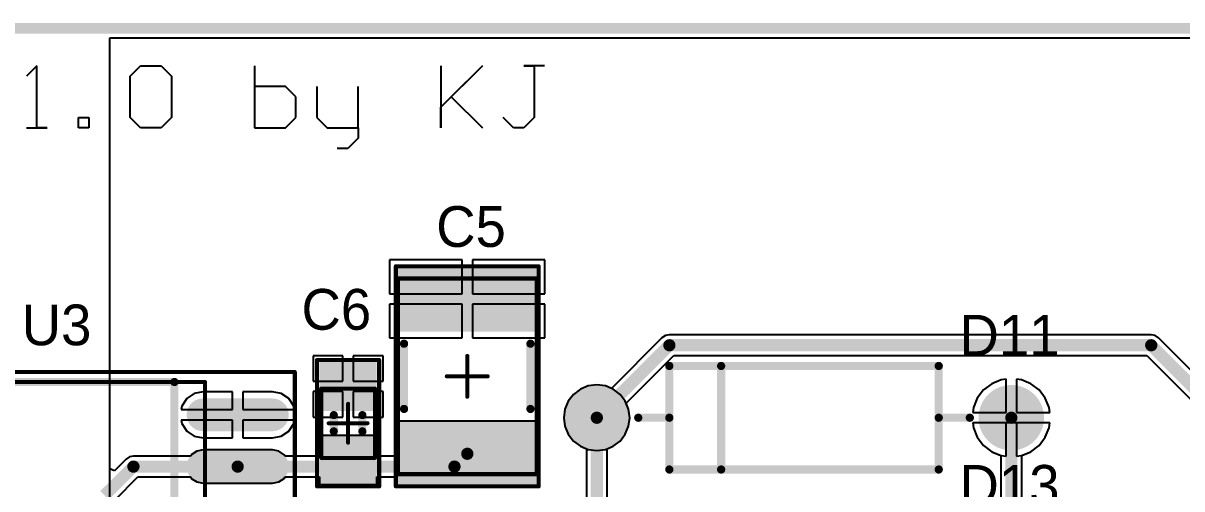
# Model space of a CAD drawing. Header units: millimetres. Extents: x 2.41 to 5.26, y 1.71 to 2.9.
# Drawn here: x 3.581 to 4.699, y 2.449 to 2.898 of the extents above; entities that cross this region are included whole.
import ezdxf

# ---------------------------------------------------------------- set-up
doc = ezdxf.new("R2010")
doc.units = ezdxf.units.MM
doc.header["$MEASUREMENT"] = 0
for name, color, linetype in [('BottomLayer', 5, 'Continuous'), ('BottomSolder', 6, 'Continuous'), ('KeepOutLayer', 6, 'Continuous'), ('Mechanical13', 56, 'Continuous'), ('Mechanical15', 56, 'Continuous'), ('MultiLayer', 9, 'Continuous'), ('PadHoleLayer', 156, 'Continuous'), ('TopLayer', 1, 'Continuous'), ('TopOverlay', 2, 'Continuous'), ('TopPaste', 8, 'Continuous'), ('TopSolder', 216, 'Continuous')]:
    doc.layers.add(name, color=color, linetype=linetype)

# ---------------------------------------------------------------- blocks, each defined once
blk = doc.blocks.new('SOIC127P1030_16N_8')
at = {"layer": 'Mechanical13', "const_width": 0.00394}
for points in [[(-0.1476, -0.2067), (-0.1476, 0.2067)], [(-0.1476, 0.2067), (0.1476, 0.2067)], [(0.1476, -0.2067), (0.1476, 0.2067)], [(-0.1476, -0.2067), (0.1476, -0.2067)]]:
    blk.add_lwpolyline(points, dxfattribs=at)
at = {"layer": 'Mechanical13'}
for points, const_width in [([(-0.1486, 0.2067, 1), (-0.1467, 0.2067, 1)], 0.00197), ([(-0.1486, 0.2067, 1), (-0.1467, 0.2067, 1)], 0.00197), ([(0.1467, 0.2067, 1), (0.1486, 0.2067, 1)], 0.00197), ([(0.1467, 0.2067, 1), (0.1486, 0.2067, 1)], 0.00197), ([(-0.0925, 0.1713, 1), (-0.1319, 0.1713, 1)], 0.00394), ([(-0.1329, 0.1713, 1), (-0.1309, 0.1713, 1)], 0.00197), ([(-0.0935, 0.1713, 1), (-0.0915, 0.1713, 1)], 0.00197), ([(-0.1486, -0.2067, 1), (-0.1467, -0.2067, 1)], 0.00197), ([(-0.1486, -0.2067, 1), (-0.1467, -0.2067, 1)], 0.00197), ([(0.1467, -0.2067, 1), (0.1486, -0.2067, 1)], 0.00197), ([(0.1467, -0.2067, 1), (0.1486, -0.2067, 1)], 0.00197)]:
    blk.add_lwpolyline(points, format="xyb", close=True, dxfattribs=dict(at, const_width=const_width))
at = {"layer": 'Mechanical15', "const_width": 0.00394}
for points in [[(-0.2343, -0.2165), (-0.2343, 0.2165)], [(-0.2343, 0.2165), (0.2343, 0.2165)], [(0.2343, -0.2165), (0.2343, 0.2165)], [(0, -0.0197), (0, 0.0197)], [(-0.0197, 0), (0.0197, 0)], [(-0.2343, -0.2165), (0.2343, -0.2165)]]:
    blk.add_lwpolyline(points, dxfattribs=at)
at = {"layer": 'Mechanical15', "const_width": 0.00197}
for points in [[(-0.2352, 0.2165, 1), (-0.2333, 0.2165, 1)], [(-0.2352, 0.2165, 1), (-0.2333, 0.2165, 1)], [(0.2333, 0.2165, 1), (0.2352, 0.2165, 1)], [(0.2333, 0.2165, 1), (0.2352, 0.2165, 1)], [(-0.001, 0.0197, 1), (0.001, 0.0197, 1)], [(-0.0207, 0, 1), (-0.0187, 0, 1)], [(0.0187, 0, 1), (0.0207, 0, 1)], [(-0.001, -0.0197, 1), (0.001, -0.0197, 1)], [(-0.2352, -0.2165, 1), (-0.2333, -0.2165, 1)], [(-0.2352, -0.2165, 1), (-0.2333, -0.2165, 1)], [(0.2333, -0.2165, 1), (0.2352, -0.2165, 1)], [(0.2333, -0.2165, 1), (0.2352, -0.2165, 1)]]:
    blk.add_lwpolyline(points, format="xyb", close=True, dxfattribs=at)
at = {"layer": 'TopLayer', "const_width": 0.0236}
for points in [[(-0.2126, 0.175), (-0.1457, 0.175)], [(0.1457, 0.175), (0.2126, 0.175)], [(-0.2126, 0.125), (-0.1457, 0.125)], [(0.1457, 0.125), (0.2126, 0.125)], [(-0.2126, 0.075), (-0.1457, 0.075)], [(0.1457, 0.075), (0.2126, 0.075)], [(-0.2126, 0.025), (-0.1457, 0.025)], [(0.1457, 0.025), (0.2126, 0.025)], [(-0.2126, -0.025), (-0.1457, -0.025)], [(0.1457, -0.025), (0.2126, -0.025)], [(-0.2126, -0.075), (-0.1457, -0.075)], [(0.1457, -0.075), (0.2126, -0.075)], [(-0.2126, -0.125), (-0.1457, -0.125)], [(0.1457, -0.125), (0.2126, -0.125)], [(-0.2126, -0.175), (-0.1457, -0.175)], [(0.1457, -0.175), (0.2126, -0.175)]]:
    blk.add_lwpolyline(points, dxfattribs=at)
at = {"layer": 'TopLayer', "const_width": 0.0118}
for points in [[(-0.2185, 0.175, 1), (-0.2067, 0.175, 1)], [(-0.1516, 0.175, 1), (-0.1398, 0.175, 1)], [(0.1398, 0.175, 1), (0.1516, 0.175, 1)], [(0.2067, 0.175, 1), (0.2185, 0.175, 1)], [(-0.2185, 0.125, 1), (-0.2067, 0.125, 1)], [(-0.1516, 0.125, 1), (-0.1398, 0.125, 1)], [(0.1398, 0.125, 1), (0.1516, 0.125, 1)], [(0.2067, 0.125, 1), (0.2185, 0.125, 1)], [(-0.2185, 0.075, 1), (-0.2067, 0.075, 1)], [(-0.1516, 0.075, 1), (-0.1398, 0.075, 1)], [(0.1398, 0.075, 1), (0.1516, 0.075, 1)], [(0.2067, 0.075, 1), (0.2185, 0.075, 1)], [(-0.2185, 0.025, 1), (-0.2067, 0.025, 1)], [(-0.1516, 0.025, 1), (-0.1398, 0.025, 1)], [(0.1398, 0.025, 1), (0.1516, 0.025, 1)], [(0.2067, 0.025, 1), (0.2185, 0.025, 1)], [(-0.2185, -0.025, 1), (-0.2067, -0.025, 1)], [(-0.1516, -0.025, 1), (-0.1398, -0.025, 1)], [(0.1398, -0.025, 1), (0.1516, -0.025, 1)], [(0.2067, -0.025, 1), (0.2185, -0.025, 1)], [(-0.2185, -0.075, 1), (-0.2067, -0.075, 1)], [(-0.1516, -0.075, 1), (-0.1398, -0.075, 1)], [(0.1398, -0.075, 1), (0.1516, -0.075, 1)], [(0.2067, -0.075, 1), (0.2185, -0.075, 1)], [(-0.2185, -0.125, 1), (-0.2067, -0.125, 1)], [(-0.1516, -0.125, 1), (-0.1398, -0.125, 1)], [(0.1398, -0.125, 1), (0.1516, -0.125, 1)], [(0.2067, -0.125, 1), (0.2185, -0.125, 1)], [(-0.2185, -0.175, 1), (-0.2067, -0.175, 1)], [(-0.1516, -0.175, 1), (-0.1398, -0.175, 1)], [(0.1398, -0.175, 1), (0.1516, -0.175, 1)], [(0.2067, -0.175, 1), (0.2185, -0.175, 1)]]:
    blk.add_lwpolyline(points, format="xyb", close=True, dxfattribs=at)
at = {"layer": 'TopOverlay'}
for points, const_width in [([(-0.1742, 0.2085, 1), (-0.1841, 0.2085, 1)], 0.00984), ([(-0.1865, 0.2085, 1), (-0.1816, 0.2085, 1)], 0.00492), ([(-0.1767, 0.2085, 1), (-0.1718, 0.2085, 1)], 0.00492), ([(-0.1201, 0.2067, 1), (-0.1161, 0.2067, 1)], 0.00394), ([(-0.1201, 0.2067, 1), (-0.1161, 0.2067, 1)], 0.00394), ([(0.1161, 0.2067, 1), (0.1201, 0.2067, 1)], 0.00394), ([(0.1161, 0.2067, 1), (0.1201, 0.2067, 1)], 0.00394), ([(-0.0669, 0.1673, 1), (-0.0906, 0.1673, 1)], 0.0236), ([(-0.0965, 0.1673, 1), (-0.0846, 0.1673, 1)], 0.0118), ([(-0.0728, 0.1673, 1), (-0.061, 0.1673, 1)], 0.0118), ([(-0.1201, -0.2067, 1), (-0.1161, -0.2067, 1)], 0.00394), ([(-0.1201, -0.2067, 1), (-0.1161, -0.2067, 1)], 0.00394), ([(0.1161, -0.2067, 1), (0.1201, -0.2067, 1)], 0.00394), ([(0.1161, -0.2067, 1), (0.1201, -0.2067, 1)], 0.00394)]:
    blk.add_lwpolyline(points, format="xyb", close=True, dxfattribs=dict(at, const_width=const_width))
at = {"layer": 'TopOverlay', "const_width": 0.00787}
for points in [[(-0.1181, -0.2067), (-0.1181, 0.2067)], [(-0.1181, 0.2067), (0.1181, 0.2067)], [(0.1181, -0.2067), (0.1181, 0.2067)], [(-0.1181, -0.2067), (0.1181, -0.2067)]]:
    blk.add_lwpolyline(points, dxfattribs=at)
at = {"layer": 'TopPaste', "const_width": 0.0236}
for points in [[(-0.2126, 0.175), (-0.1457, 0.175)], [(0.1457, 0.175), (0.2126, 0.175)], [(-0.2126, 0.125), (-0.1457, 0.125)], [(0.1457, 0.125), (0.2126, 0.125)], [(-0.2126, 0.075), (-0.1457, 0.075)], [(0.1457, 0.075), (0.2126, 0.075)], [(-0.2126, 0.025), (-0.1457, 0.025)], [(0.1457, 0.025), (0.2126, 0.025)], [(-0.2126, -0.025), (-0.1457, -0.025)], [(0.1457, -0.025), (0.2126, -0.025)], [(-0.2126, -0.075), (-0.1457, -0.075)], [(0.1457, -0.075), (0.2126, -0.075)], [(-0.2126, -0.125), (-0.1457, -0.125)], [(0.1457, -0.125), (0.2126, -0.125)], [(-0.2126, -0.175), (-0.1457, -0.175)], [(0.1457, -0.175), (0.2126, -0.175)]]:
    blk.add_lwpolyline(points, dxfattribs=at)
at = {"layer": 'TopPaste', "const_width": 0.0118}
for points in [[(-0.2185, 0.175, 1), (-0.2067, 0.175, 1)], [(-0.1516, 0.175, 1), (-0.1398, 0.175, 1)], [(0.1398, 0.175, 1), (0.1516, 0.175, 1)], [(0.2067, 0.175, 1), (0.2185, 0.175, 1)], [(-0.2185, 0.125, 1), (-0.2067, 0.125, 1)], [(-0.1516, 0.125, 1), (-0.1398, 0.125, 1)], [(0.1398, 0.125, 1), (0.1516, 0.125, 1)], [(0.2067, 0.125, 1), (0.2185, 0.125, 1)], [(-0.2185, 0.075, 1), (-0.2067, 0.075, 1)], [(-0.1516, 0.075, 1), (-0.1398, 0.075, 1)], [(0.1398, 0.075, 1), (0.1516, 0.075, 1)], [(0.2067, 0.075, 1), (0.2185, 0.075, 1)], [(-0.2185, 0.025, 1), (-0.2067, 0.025, 1)], [(-0.1516, 0.025, 1), (-0.1398, 0.025, 1)], [(0.1398, 0.025, 1), (0.1516, 0.025, 1)], [(0.2067, 0.025, 1), (0.2185, 0.025, 1)], [(-0.2185, -0.025, 1), (-0.2067, -0.025, 1)], [(-0.1516, -0.025, 1), (-0.1398, -0.025, 1)], [(0.1398, -0.025, 1), (0.1516, -0.025, 1)], [(0.2067, -0.025, 1), (0.2185, -0.025, 1)], [(-0.2185, -0.075, 1), (-0.2067, -0.075, 1)], [(-0.1516, -0.075, 1), (-0.1398, -0.075, 1)], [(0.1398, -0.075, 1), (0.1516, -0.075, 1)], [(0.2067, -0.075, 1), (0.2185, -0.075, 1)], [(-0.2185, -0.125, 1), (-0.2067, -0.125, 1)], [(-0.1516, -0.125, 1), (-0.1398, -0.125, 1)], [(0.1398, -0.125, 1), (0.1516, -0.125, 1)], [(0.2067, -0.125, 1), (0.2185, -0.125, 1)], [(-0.2185, -0.175, 1), (-0.2067, -0.175, 1)], [(-0.1516, -0.175, 1), (-0.1398, -0.175, 1)], [(0.1398, -0.175, 1), (0.1516, -0.175, 1)], [(0.2067, -0.175, 1), (0.2185, -0.175, 1)]]:
    blk.add_lwpolyline(points, format="xyb", close=True, dxfattribs=at)
at = {"layer": 'TopSolder', "const_width": 0.0316}
for points in [[(-0.2126, 0.175), (-0.1457, 0.175)], [(0.1457, 0.175), (0.2126, 0.175)], [(-0.2126, 0.125), (-0.1457, 0.125)], [(0.1457, 0.125), (0.2126, 0.125)], [(-0.2126, 0.075), (-0.1457, 0.075)], [(0.1457, 0.075), (0.2126, 0.075)], [(-0.2126, 0.025), (-0.1457, 0.025)], [(0.1457, 0.025), (0.2126, 0.025)], [(-0.2126, -0.025), (-0.1457, -0.025)], [(0.1457, -0.025), (0.2126, -0.025)], [(-0.2126, -0.075), (-0.1457, -0.075)], [(0.1457, -0.075), (0.2126, -0.075)], [(-0.2126, -0.125), (-0.1457, -0.125)], [(0.1457, -0.125), (0.2126, -0.125)], [(-0.2126, -0.175), (-0.1457, -0.175)], [(0.1457, -0.175), (0.2126, -0.175)]]:
    blk.add_lwpolyline(points, dxfattribs=at)
at = {"layer": 'TopSolder', "const_width": 0.0158}
for points in [[(-0.2205, 0.175, 1), (-0.2047, 0.175, 1)], [(-0.1536, 0.175, 1), (-0.1378, 0.175, 1)], [(0.1378, 0.175, 1), (0.1536, 0.175, 1)], [(0.2047, 0.175, 1), (0.2205, 0.175, 1)], [(-0.2205, 0.125, 1), (-0.2047, 0.125, 1)], [(-0.1536, 0.125, 1), (-0.1378, 0.125, 1)], [(0.1378, 0.125, 1), (0.1536, 0.125, 1)], [(0.2047, 0.125, 1), (0.2205, 0.125, 1)], [(-0.2205, 0.075, 1), (-0.2047, 0.075, 1)], [(-0.1536, 0.075, 1), (-0.1378, 0.075, 1)], [(0.1378, 0.075, 1), (0.1536, 0.075, 1)], [(0.2047, 0.075, 1), (0.2205, 0.075, 1)], [(-0.2205, 0.025, 1), (-0.2047, 0.025, 1)], [(-0.1536, 0.025, 1), (-0.1378, 0.025, 1)], [(0.1378, 0.025, 1), (0.1536, 0.025, 1)], [(0.2047, 0.025, 1), (0.2205, 0.025, 1)], [(-0.2205, -0.025, 1), (-0.2047, -0.025, 1)], [(-0.1536, -0.025, 1), (-0.1378, -0.025, 1)], [(0.1378, -0.025, 1), (0.1536, -0.025, 1)], [(0.2047, -0.025, 1), (0.2205, -0.025, 1)], [(-0.2205, -0.075, 1), (-0.2047, -0.075, 1)], [(-0.1536, -0.075, 1), (-0.1378, -0.075, 1)], [(0.1378, -0.075, 1), (0.1536, -0.075, 1)], [(0.2047, -0.075, 1), (0.2205, -0.075, 1)], [(-0.2205, -0.125, 1), (-0.2047, -0.125, 1)], [(-0.1536, -0.125, 1), (-0.1378, -0.125, 1)], [(0.1378, -0.125, 1), (0.1536, -0.125, 1)], [(0.2047, -0.125, 1), (0.2205, -0.125, 1)], [(-0.2205, -0.175, 1), (-0.2047, -0.175, 1)], [(-0.1536, -0.175, 1), (-0.1378, -0.175, 1)], [(0.1378, -0.175, 1), (0.1536, -0.175, 1)], [(0.2047, -0.175, 1), (0.2205, -0.175, 1)]]:
    blk.add_lwpolyline(points, format="xyb", close=True, dxfattribs=at)
blk = doc.blocks.new('DIODE_0_4_14')
at = {"layer": 'BottomLayer', "const_width": 0.0276}
for points in [[(-0.2138, 0, 1), (-0.1862, 0, 1)], [(0.1862, 0, 1), (0.2138, 0, 1)]]:
    blk.add_lwpolyline(points, format="xyb", close=True, dxfattribs=at)
at = {"layer": 'BottomSolder', "const_width": 0.0316}
for points in [[(-0.2158, 0, 1), (-0.1842, 0, 1)], [(0.1842, 0, 1), (0.2158, 0, 1)]]:
    blk.add_lwpolyline(points, format="xyb", close=True, dxfattribs=at)
at = {"layer": 'MultiLayer', "const_width": 0.0276}
for points in [[(-0.2138, 0, 1), (-0.1862, 0, 1)], [(0.1862, 0, 1), (0.2138, 0, 1)]]:
    blk.add_lwpolyline(points, format="xyb", close=True, dxfattribs=at)
at = {"layer": 'PadHoleLayer', "const_width": 0.0167}
for points in [[(-0.2084, 0, 1), (-0.1916, 0, 1)], [(0.1916, 0, 1), (0.2084, 0, 1)]]:
    blk.add_lwpolyline(points, format="xyb", close=True, dxfattribs=at)
at = {"layer": 'TopLayer', "const_width": 0.0276}
for points in [[(-0.2138, 0, 1), (-0.1862, 0, 1)], [(0.1862, 0, 1), (0.2138, 0, 1)]]:
    blk.add_lwpolyline(points, format="xyb", close=True, dxfattribs=at)
at = {"layer": 'TopOverlay', "const_width": 0.00787}
for points in [[(0.13, 0.05), (-0.13, 0.05)], [(-0.13, 0.05), (-0.13, -0.05)], [(0.08, 0.05), (0.08, -0.05)], [(0.13, 0.05), (0.13, -0.05)], [(-0.13, 0), (-0.16, 0)], [(0.16, 0), (0.13, 0)], [(0.13, -0.05), (-0.13, -0.05)]]:
    blk.add_lwpolyline(points, dxfattribs=at)
at = {"layer": 'TopOverlay', "const_width": 0.00394}
for points in [[(-0.132, 0.05, 1), (-0.128, 0.05, 1)], [(-0.132, 0.05, 1), (-0.128, 0.05, 1)], [(0.078, 0.05, 1), (0.082, 0.05, 1)], [(0.128, 0.05, 1), (0.132, 0.05, 1)], [(0.128, 0.05, 1), (0.132, 0.05, 1)], [(-0.162, 0, 1), (-0.158, 0, 1)], [(-0.132, 0, 1), (-0.128, 0, 1)], [(0.128, 0, 1), (0.132, 0, 1)], [(0.158, 0, 1), (0.162, 0, 1)], [(-0.132, -0.05, 1), (-0.128, -0.05, 1)], [(-0.132, -0.05, 1), (-0.128, -0.05, 1)], [(0.078, -0.05, 1), (0.082, -0.05, 1)], [(0.128, -0.05, 1), (0.132, -0.05, 1)], [(0.128, -0.05, 1), (0.132, -0.05, 1)]]:
    blk.add_lwpolyline(points, format="xyb", close=True, dxfattribs=at)
at = {"layer": 'TopSolder', "const_width": 0.0316}
for points in [[(-0.2158, 0, 1), (-0.1842, 0, 1)], [(0.1842, 0, 1), (0.2158, 0, 1)]]:
    blk.add_lwpolyline(points, format="xyb", close=True, dxfattribs=at)
blk = doc.blocks.new('SMD_R_22')
at = {"layer": 'Mechanical13', "const_width": 0.00394}
for points in [[(-0.0335, -0.026), (-0.0335, 0.026)], [(0.0335, 0.026), (-0.0335, 0.026)], [(0.0335, -0.026), (0.0335, 0.026)], [(0.0335, -0.026), (-0.0335, -0.026)]]:
    blk.add_lwpolyline(points, dxfattribs=at)
at = {"layer": 'Mechanical13', "const_width": 0.00197}
for points in [[(-0.0344, 0.026, 1), (-0.0325, 0.026, 1)], [(-0.0344, 0.026, 1), (-0.0325, 0.026, 1)], [(0.0325, 0.026, 1), (0.0344, 0.026, 1)], [(0.0325, 0.026, 1), (0.0344, 0.026, 1)], [(-0.0344, -0.026, 1), (-0.0325, -0.026, 1)], [(-0.0344, -0.026, 1), (-0.0325, -0.026, 1)], [(0.0325, -0.026, 1), (0.0344, -0.026, 1)], [(0.0325, -0.026, 1), (0.0344, -0.026, 1)]]:
    blk.add_lwpolyline(points, format="xyb", close=True, dxfattribs=at)
at = {"layer": 'Mechanical15', "const_width": 0.00394}
for points in [[(-0.061, -0.03), (-0.061, 0.03)], [(0.061, 0.03), (-0.061, 0.03)], [(0.061, -0.03), (0.061, 0.03)], [(0, -0.0187), (0, 0.0187)], [(0.0187, 0), (-0.0187, 0)], [(0.061, -0.03), (-0.061, -0.03)]]:
    blk.add_lwpolyline(points, dxfattribs=at)
at = {"layer": 'Mechanical15', "const_width": 0.00197}
for points in [[(-0.062, 0.03, 1), (-0.06, 0.03, 1)], [(-0.062, 0.03, 1), (-0.06, 0.03, 1)], [(0.06, 0.03, 1), (0.062, 0.03, 1)], [(0.06, 0.03, 1), (0.062, 0.03, 1)], [(-0.001, 0.0187, 1), (0.001, 0.0187, 1)], [(-0.0197, 0, 1), (-0.0177, 0, 1)], [(0.0177, 0, 1), (0.0197, 0, 1)], [(-0.001, -0.0187, 1), (0.001, -0.0187, 1)], [(-0.062, -0.03, 1), (-0.06, -0.03, 1)], [(-0.062, -0.03, 1), (-0.06, -0.03, 1)], [(0.06, -0.03, 1), (0.062, -0.03, 1)], [(0.06, -0.03, 1), (0.062, -0.03, 1)]]:
    blk.add_lwpolyline(points, format="xyb", close=True, dxfattribs=at)
at = {"layer": 'TopLayer'}
for points in [[(-0.0158, -0.0236), (-0.0158, 0.0236), (-0.0552, -0.0236), (-0.0552, 0.0236)], [(0.0552, -0.0236), (0.0552, 0.0236), (0.0158, -0.0236), (0.0158, 0.0236)]]:
    blk.add_solid(points, dxfattribs=at)
at = {"layer": 'TopOverlay', "const_width": 0.00787}
for points in [[(0.0079, 0.0138), (-0.0079, 0.0138)], [(0.0079, -0.0138), (-0.0079, -0.0138)]]:
    blk.add_lwpolyline(points, dxfattribs=at)
at = {"layer": 'TopOverlay', "const_width": 0.00394}
for points in [[(-0.0098, 0.0138, 1), (-0.0059, 0.0138, 1)], [(0.0059, 0.0138, 1), (0.0098, 0.0138, 1)], [(-0.0098, -0.0138, 1), (-0.0059, -0.0138, 1)], [(0.0059, -0.0138, 1), (0.0098, -0.0138, 1)]]:
    blk.add_lwpolyline(points, format="xyb", close=True, dxfattribs=at)
at = {"layer": 'TopPaste'}
for points in [[(-0.0158, -0.0236), (-0.0158, 0.0236), (-0.0552, -0.0236), (-0.0552, 0.0236)], [(0.0552, -0.0236), (0.0552, 0.0236), (0.0158, -0.0236), (0.0158, 0.0236)]]:
    blk.add_solid(points, dxfattribs=at)
at = {"layer": 'TopSolder'}
for points in [[(-0.0118, -0.0276), (-0.0118, 0.0276), (-0.0592, -0.0276), (-0.0592, 0.0276)], [(0.0592, -0.0276), (0.0592, 0.0276), (0.0118, -0.0276), (0.0118, 0.0276)]]:
    blk.add_solid(points, dxfattribs=at)
blk = doc.blocks.new('INDC4532L_23')
at = {"layer": 'Mechanical13', "const_width": 0.00394}
for points in [[(0.0945, 0.0669), (-0.0945, 0.0669)], [(-0.0945, -0.0669), (-0.0945, 0.0669)], [(0.0945, -0.0669), (0.0945, 0.0669)], [(0.0945, -0.0669), (-0.0945, -0.0669)]]:
    blk.add_lwpolyline(points, dxfattribs=at)
at = {"layer": 'Mechanical13', "const_width": 0.00197}
for points in [[(-0.0955, 0.0669, 1), (-0.0935, 0.0669, 1)], [(-0.0955, 0.0669, 1), (-0.0935, 0.0669, 1)], [(0.0935, 0.0669, 1), (0.0955, 0.0669, 1)], [(0.0935, 0.0669, 1), (0.0955, 0.0669, 1)], [(-0.0955, -0.0669, 1), (-0.0935, -0.0669, 1)], [(-0.0955, -0.0669, 1), (-0.0935, -0.0669, 1)], [(0.0935, -0.0669, 1), (0.0955, -0.0669, 1)], [(0.0935, -0.0669, 1), (0.0955, -0.0669, 1)]]:
    blk.add_lwpolyline(points, format="xyb", close=True, dxfattribs=at)
at = {"layer": 'Mechanical15', "const_width": 0.00394}
for points in [[(0.1063, 0.0689), (-0.1063, 0.0689)], [(-0.1063, -0.0689), (-0.1063, 0.0689)], [(0.1063, -0.0689), (0.1063, 0.0689)], [(0, -0.0197), (0, 0.0197)], [(0.0197, 0), (-0.0197, 0)], [(0.1063, -0.0689), (-0.1063, -0.0689)]]:
    blk.add_lwpolyline(points, dxfattribs=at)
at = {"layer": 'Mechanical15', "const_width": 0.00197}
for points in [[(-0.1073, 0.0689, 1), (-0.1053, 0.0689, 1)], [(-0.1073, 0.0689, 1), (-0.1053, 0.0689, 1)], [(0.1053, 0.0689, 1), (0.1073, 0.0689, 1)], [(0.1053, 0.0689, 1), (0.1073, 0.0689, 1)], [(-0.001, 0.0197, 1), (0.001, 0.0197, 1)], [(-0.0207, 0, 1), (-0.0187, 0, 1)], [(0.0187, 0, 1), (0.0207, 0, 1)], [(-0.001, -0.0197, 1), (0.001, -0.0197, 1)], [(-0.1073, -0.0689, 1), (-0.1053, -0.0689, 1)], [(-0.1073, -0.0689, 1), (-0.1053, -0.0689, 1)], [(0.1053, -0.0689, 1), (0.1073, -0.0689, 1)], [(0.1053, -0.0689, 1), (0.1073, -0.0689, 1)]]:
    blk.add_lwpolyline(points, format="xyb", close=True, dxfattribs=at)
at = {"layer": 'TopLayer'}
for points in [[(-0.0472, -0.065), (-0.0472, 0.065), (-0.1024, -0.065), (-0.1024, 0.065)], [(0.1024, -0.065), (0.1024, 0.065), (0.0472, -0.065), (0.0472, 0.065)]]:
    blk.add_solid(points, dxfattribs=at)
at = {"layer": 'TopOverlay', "const_width": 0.00787}
for points in [[(0.0315, 0.061), (-0.0315, 0.061)], [(0.0315, -0.061), (-0.0315, -0.061)]]:
    blk.add_lwpolyline(points, dxfattribs=at)
at = {"layer": 'TopOverlay', "const_width": 0.00394}
for points in [[(-0.0335, 0.061, 1), (-0.0295, 0.061, 1)], [(0.0295, 0.061, 1), (0.0335, 0.061, 1)], [(-0.0335, -0.061, 1), (-0.0295, -0.061, 1)], [(0.0295, -0.061, 1), (0.0335, -0.061, 1)]]:
    blk.add_lwpolyline(points, format="xyb", close=True, dxfattribs=at)
at = {"layer": 'TopPaste'}
for points in [[(-0.0472, -0.065), (-0.0472, 0.065), (-0.1024, -0.065), (-0.1024, 0.065)], [(0.1024, -0.065), (0.1024, 0.065), (0.0472, -0.065), (0.0472, 0.065)]]:
    blk.add_solid(points, dxfattribs=at)
at = {"layer": 'TopSolder'}
for points in [[(-0.0432, -0.069), (-0.0432, 0.069), (-0.1064, -0.069), (-0.1064, 0.069)], [(0.1064, -0.069), (0.1064, 0.069), (0.0432, -0.069), (0.0432, 0.069)]]:
    blk.add_solid(points, dxfattribs=at)

msp = doc.modelspace()

# ---------------------------------------------------------------- linework, layer by layer
at = {"layer": 'BottomLayer'}
for p, q in [((3.6648, 2.1622), (3.6648, 2.8842)), ((3.6648, 2.8842), (4.9648, 2.8842)), ((4.5159, 2.55), (4.508, 2.544)), ((4.525, 2.5538), (4.5159, 2.55)), ((4.5298, 2.5544), (4.525, 2.5538)), ((4.5298, 2.5222), (4.5298, 2.5544)), ((4.5446, 2.5538), (4.5398, 2.5544)), ((4.5398, 2.5544), (4.5398, 2.5222)), ((4.5538, 2.55), (4.5446, 2.5538)), ((4.5616, 2.544), (4.5538, 2.55)), ((4.1124, 2.5397), (4.1073, 2.5331)), ((4.119, 2.5447), (4.1124, 2.5397)), ((4.1266, 2.5479), (4.119, 2.5447)), ((4.1348, 2.549), (4.1266, 2.5479)), ((4.1431, 2.5479), (4.1348, 2.549)), ((4.1507, 2.5447), (4.1431, 2.5479)), ((4.1573, 2.5397), (4.1507, 2.5447)), ((4.1623, 2.5331), (4.1573, 2.5397)), ((4.508, 2.544), (4.502, 2.5361)), ((4.5676, 2.5361), (4.5616, 2.544)), ((4.1073, 2.5331), (4.1041, 2.5254)), ((4.1655, 2.5254), (4.1623, 2.5331)), ((4.4982, 2.527), (4.4976, 2.5222)), ((4.502, 2.5361), (4.4982, 2.527)), ((4.5714, 2.527), (4.5676, 2.5361)), ((4.5721, 2.5222), (4.5714, 2.527)), ((4.1041, 2.5254), (4.1031, 2.5172)), ((4.1031, 2.5172), (4.1041, 2.509)), ((4.1666, 2.5172), (4.1655, 2.5254)), ((4.1655, 2.509), (4.1666, 2.5172)), ((4.4976, 2.5222), (4.5298, 2.5222)), ((4.5398, 2.5222), (4.5721, 2.5222)), ((4.1041, 2.509), (4.1073, 2.5013)), ((4.1623, 2.5013), (4.1655, 2.509)), ((4.5298, 2.5122), (4.4976, 2.5122)), ((4.4976, 2.5122), (4.4982, 2.5074)), ((4.4982, 2.5074), (4.502, 2.4983)), ((4.5298, 2.48), (4.5298, 2.5122)), ((4.5721, 2.5122), (4.5398, 2.5122)), ((4.5398, 2.5122), (4.5398, 2.48)), ((4.5676, 2.4983), (4.5714, 2.5074)), ((4.5714, 2.5074), (4.5721, 2.5122)), ((4.1073, 2.5013), (4.1124, 2.4947)), ((4.1124, 2.4947), (4.119, 2.4897)), ((4.1507, 2.4897), (4.1573, 2.4947)), ((4.1573, 2.4947), (4.1623, 2.5013)), ((4.502, 2.4983), (4.508, 2.4904)), ((4.5616, 2.4904), (4.5676, 2.4983)), ((4.119, 2.4897), (4.1266, 2.4865)), ((4.1266, 2.4865), (4.1348, 2.4854)), ((4.1348, 2.4854), (4.1431, 2.4865)), ((4.1431, 2.4865), (4.1507, 2.4897)), ((4.508, 2.4904), (4.5159, 2.4844)), ((4.5159, 2.4844), (4.525, 2.4806)), ((4.5446, 2.4806), (4.5538, 2.4844)), ((4.5538, 2.4844), (4.5616, 2.4904)), ((4.525, 2.4806), (4.5298, 2.48)), ((4.5398, 2.48), (4.5446, 2.4806))]:
    msp.add_line(p, q, dxfattribs=at)
at = {"layer": 'KeepOutLayer', "const_width": 0.01}
msp.add_lwpolyline([(2.4148, 2.8933), (4.9739, 2.8933)], dxfattribs=at)
at = {"layer": 'TopLayer'}
for p, q in [((3.6648, 2.4679), (3.6648, 2.8842)), ((3.6648, 2.8842), (4.9648, 2.8842)), ((4.0048, 2.6696), (3.9349, 2.6696)), ((3.9349, 2.6696), (3.9349, 2.637)), ((4.0048, 2.637), (4.0048, 2.6696)), ((4.0848, 2.6696), (4.0148, 2.6696)), ((4.0148, 2.6696), (4.0148, 2.637)), ((4.0848, 2.637), (4.0848, 2.6696)), ((3.9349, 2.637), (4.0048, 2.637)), ((4.0148, 2.637), (4.0848, 2.637)), ((4.0048, 2.627), (3.9349, 2.627)), ((3.9349, 2.627), (3.9349, 2.5944)), ((4.0048, 2.5944), (4.0048, 2.627)), ((4.0848, 2.627), (4.0148, 2.627)), ((4.0148, 2.627), (4.0148, 2.5944)), ((4.0848, 2.5944), (4.0848, 2.627)), ((3.9349, 2.5944), (4.0048, 2.5944)), ((4.0148, 2.5944), (4.0848, 2.5944)), ((4.1977, 2.5943), (4.1489, 2.5455)), ((4.201, 2.5965), (4.1977, 2.5943)), ((4.2048, 2.5972), (4.201, 2.5965)), ((4.6698, 2.5972), (4.2048, 2.5972)), ((4.6737, 2.5965), (4.6698, 2.5972)), ((4.6769, 2.5943), (4.6737, 2.5965)), ((4.805, 2.4662), (4.6769, 2.5943)), ((3.8898, 2.5771), (3.8612, 2.5771)), ((3.8612, 2.5771), (3.8612, 2.5524)), ((3.8898, 2.5524), (3.8898, 2.5771)), ((3.9285, 2.5771), (3.8998, 2.5771)), ((3.8998, 2.5771), (3.8998, 2.5524)), ((3.9285, 2.5524), (3.9285, 2.5771)), ((4.1631, 2.5313), (4.209, 2.5772)), ((4.209, 2.5772), (4.6657, 2.5772)), ((4.6657, 2.5772), (4.7908, 2.452)), ((3.8612, 2.5524), (3.8898, 2.5524)), ((3.8998, 2.5524), (3.9285, 2.5524)), ((4.5159, 2.55), (4.508, 2.544)), ((4.525, 2.5538), (4.5159, 2.55)), ((4.5298, 2.5544), (4.525, 2.5538)), ((4.5298, 2.5222), (4.5298, 2.5544)), ((4.5446, 2.5538), (4.5398, 2.5544)), ((4.5398, 2.5544), (4.5398, 2.5222)), ((4.5538, 2.55), (4.5446, 2.5538)), ((4.5616, 2.544), (4.5538, 2.55)), ((3.7463, 2.5405), (3.7391, 2.5357)), ((3.7548, 2.5422), (3.7463, 2.5405)), ((3.7833, 2.5422), (3.7548, 2.5422)), ((3.7833, 2.525), (3.7833, 2.5422)), ((3.8217, 2.5422), (3.7933, 2.5422)), ((3.7933, 2.5422), (3.7933, 2.525)), ((3.8302, 2.5405), (3.8217, 2.5422)), ((3.8375, 2.5357), (3.8302, 2.5405)), ((3.8898, 2.5424), (3.8612, 2.5424)), ((3.8612, 2.5424), (3.8612, 2.5177)), ((3.8898, 2.5177), (3.8898, 2.5424)), ((3.9285, 2.5424), (3.8998, 2.5424)), ((3.8998, 2.5424), (3.8998, 2.5177)), ((3.9285, 2.5177), (3.9285, 2.5424)), ((4.1124, 2.5397), (4.1073, 2.5331)), ((4.119, 2.5447), (4.1124, 2.5397)), ((4.1266, 2.5479), (4.119, 2.5447)), ((4.1348, 2.549), (4.1266, 2.5479)), ((4.1431, 2.5479), (4.1348, 2.549)), ((4.1489, 2.5455), (4.1431, 2.5479)), ((4.508, 2.544), (4.502, 2.5361)), ((4.5676, 2.5361), (4.5616, 2.544)), ((3.7343, 2.5285), (3.7336, 2.525)), ((3.7391, 2.5357), (3.7343, 2.5285)), ((3.8423, 2.5285), (3.8375, 2.5357)), ((3.843, 2.525), (3.8423, 2.5285)), ((4.1073, 2.5331), (4.1041, 2.5254)), ((4.1655, 2.5254), (4.1631, 2.5313)), ((4.4982, 2.527), (4.4976, 2.5222)), ((4.502, 2.5361), (4.4982, 2.527)), ((4.5714, 2.527), (4.5676, 2.5361)), ((4.5721, 2.5222), (4.5714, 2.527)), ((3.7336, 2.525), (3.7833, 2.525)), ((3.7933, 2.525), (3.843, 2.525)), ((3.8612, 2.5177), (3.8898, 2.5177)), ((3.8998, 2.5177), (3.9285, 2.5177)), ((4.1041, 2.5254), (4.1031, 2.5172)), ((4.1031, 2.5172), (4.1041, 2.509)), ((4.1666, 2.5172), (4.1655, 2.5254)), ((4.1655, 2.509), (4.1666, 2.5172)), ((4.4976, 2.5222), (4.5298, 2.5222)), ((4.5398, 2.5222), (4.5721, 2.5222)), ((3.7833, 2.515), (3.7336, 2.515)), ((3.7336, 2.515), (3.7343, 2.5115)), ((3.7343, 2.5115), (3.7391, 2.5043)), ((3.7833, 2.4978), (3.7833, 2.515)), ((3.843, 2.515), (3.7933, 2.515)), ((3.7933, 2.515), (3.7933, 2.4978)), ((3.8375, 2.5043), (3.8423, 2.5115)), ((3.8423, 2.5115), (3.843, 2.515)), ((4.0787, 2.5139), (3.9409, 2.5139)), ((3.9409, 2.5139), (3.9409, 2.48)), ((4.0787, 2.4509), (4.0787, 2.5139)), ((4.1041, 2.509), (4.1073, 2.5013)), ((4.1623, 2.5013), (4.1655, 2.509)), ((4.5348, 2.5122), (4.4976, 2.5122)), ((4.4976, 2.5122), (4.4982, 2.5074)), ((4.4982, 2.5074), (4.502, 2.4983)), ((4.5721, 2.5122), (4.5348, 2.5122)), ((4.5676, 2.4983), (4.5714, 2.5074)), ((4.5714, 2.5074), (4.5721, 2.5122)), ((3.7391, 2.5043), (3.7463, 2.4995)), ((3.7463, 2.4995), (3.7548, 2.4978)), ((3.7548, 2.4978), (3.7833, 2.4978)), ((3.7933, 2.4978), (3.8217, 2.4978)), ((3.8217, 2.4978), (3.8302, 2.4995)), ((3.8302, 2.4995), (3.8375, 2.5043)), ((3.9224, 2.5), (3.8673, 2.5)), ((3.8673, 2.5), (3.8673, 2.48)), ((3.9224, 2.48), (3.9224, 2.5)), ((4.1073, 2.5013), (4.1124, 2.4947)), ((4.1124, 2.4947), (4.119, 2.4897)), ((4.1507, 2.4897), (4.1573, 2.4947)), ((4.1573, 2.4947), (4.1623, 2.5013)), ((4.502, 2.4983), (4.508, 2.4904)), ((4.5616, 2.4904), (4.5676, 2.4983)), ((3.7487, 2.4848), (3.7434, 2.4814)), ((3.7548, 2.4861), (3.7487, 2.4848)), ((3.8217, 2.4861), (3.7548, 2.4861)), ((3.8279, 2.4848), (3.8217, 2.4861)), ((3.8331, 2.4814), (3.8279, 2.4848)), ((4.119, 2.4897), (4.1248, 2.4873)), ((4.1248, 2.4873), (4.1248, 2.4121)), ((4.1449, 2.4873), (4.1507, 2.4897)), ((4.1449, 2.4121), (4.1449, 2.4873)), ((4.508, 2.4904), (4.5159, 2.4844)), ((4.5159, 2.4844), (4.5248, 2.4807)), ((4.5449, 2.4807), (4.5538, 2.4844)), ((4.5538, 2.4844), (4.5616, 2.4904)), ((3.6805, 2.4771), (3.6695, 2.466)), ((3.6838, 2.4793), (3.6805, 2.4771)), ((3.6876, 2.48), (3.6838, 2.4793)), ((3.7426, 2.48), (3.6876, 2.48)), ((3.7434, 2.4814), (3.7426, 2.48)), ((3.834, 2.48), (3.8331, 2.4814)), ((3.8673, 2.48), (3.834, 2.48)), ((3.9409, 2.48), (3.9224, 2.48)), ((4.5248, 2.4807), (4.5248, 2.4187)), ((4.5449, 2.4187), (4.5449, 2.4807)), ((3.6695, 2.466), (3.6648, 2.4679)), ((3.6699, 2.438), (3.6918, 2.46)), ((3.6918, 2.46), (3.7426, 2.46)), ((3.7426, 2.46), (3.7434, 2.4586)), ((3.8331, 2.4586), (3.834, 2.46)), ((3.834, 2.46), (3.8673, 2.46)), ((3.8673, 2.46), (3.8673, 2.4528)), ((3.9224, 2.4528), (3.9224, 2.46)), ((3.9224, 2.46), (3.9409, 2.46)), ((3.9409, 2.46), (3.9409, 2.4509)), ((3.7434, 2.4586), (3.7487, 2.4552)), ((3.7487, 2.4552), (3.7548, 2.4539)), ((3.7548, 2.4539), (3.8217, 2.4539)), ((3.8217, 2.4539), (3.8279, 2.4552)), ((3.8279, 2.4552), (3.8331, 2.4586)), ((3.8673, 2.4528), (3.9224, 2.4528)), ((3.9409, 2.4509), (4.0787, 2.4509))]:
    msp.add_line(p, q, dxfattribs=at)
at = {"layer": 'TopLayer', "const_width": 0.0118}
for points in [[(4.1348, 2.5172), (4.2048, 2.5872)], [(4.2048, 2.5872), (4.6698, 2.5872)], [(4.6698, 2.5872), (4.8538, 2.4032)], [(4.1348, 2.3822), (4.1348, 2.5172)], [(4.5348, 2.3822), (4.5348, 2.5172)], [(3.9974, 2.47), (4.0098, 2.4824)], [(3.6598, 2.4422), (3.6876, 2.47)], [(3.6876, 2.47), (3.7883, 2.47)], [(3.7883, 2.47), (3.9974, 2.47)]]:
    msp.add_lwpolyline(points, dxfattribs=at)
at = {"layer": 'TopLayer', "const_width": 0.00591}
for points in [[(4.2019, 2.5872, 1), (4.2078, 2.5872, 1)], [(4.2019, 2.5872, 1), (4.2078, 2.5872, 1)], [(4.6669, 2.5872, 1), (4.6728, 2.5872, 1)], [(4.6669, 2.5872, 1), (4.6728, 2.5872, 1)], [(4.1319, 2.5172, 1), (4.1378, 2.5172, 1)], [(4.1319, 2.5172, 1), (4.1378, 2.5172, 1)], [(4.5319, 2.5172, 1), (4.5378, 2.5172, 1)], [(4.0069, 2.4824, 1), (4.0128, 2.4824, 1)], [(3.6847, 2.47, 1), (3.6906, 2.47, 1)], [(3.6847, 2.47, 1), (3.6906, 2.47, 1)], [(3.7853, 2.47, 1), (3.7912, 2.47, 1)], [(3.7853, 2.47, 1), (3.7912, 2.47, 1)], [(3.9945, 2.47, 1), (4.0004, 2.47, 1)], [(3.9945, 2.47, 1), (4.0004, 2.47, 1)]]:
    msp.add_lwpolyline(points, format="xyb", close=True, dxfattribs=at)
at = {"layer": 'TopOverlay'}
for p, q in [((3.5945, 2.8572), (3.5845, 2.8472)), ((3.5945, 2.7972), (3.5945, 2.8572)), ((3.6845, 2.8472), (3.6945, 2.8572)), ((3.6945, 2.8572), (3.7145, 2.8572)), ((3.7145, 2.8572), (3.7245, 2.8472)), ((3.8045, 2.8572), (3.8045, 2.7972)), ((3.9844, 2.8572), (3.9844, 2.7972)), ((3.9844, 2.8172), (4.0244, 2.8572)), ((4.0244, 2.8572), (3.9944, 2.8272)), ((4.0844, 2.8572), (4.0644, 2.8572)), ((4.0644, 2.8572), (4.0744, 2.8572)), ((4.0744, 2.8572), (4.0744, 2.8072)), ((3.6845, 2.8072), (3.6845, 2.8472)), ((3.7245, 2.8472), (3.7245, 2.8072)), ((3.8345, 2.8372), (3.8045, 2.8372)), ((3.8445, 2.8272), (3.8345, 2.8372)), ((3.8645, 2.8372), (3.8645, 2.8072)), ((3.9044, 2.7972), (3.9044, 2.8372)), ((3.8445, 2.8172), (3.8445, 2.8272)), ((3.9944, 2.8272), (4.0244, 2.7972)), ((3.6345, 2.7972), (3.6345, 2.8072)), ((3.6345, 2.8072), (3.6445, 2.8072)), ((3.6445, 2.8072), (3.6445, 2.7972)), ((3.6945, 2.7972), (3.6845, 2.8072)), ((3.7245, 2.8072), (3.7145, 2.7972)), ((3.8345, 2.7972), (3.8445, 2.8072)), ((3.8445, 2.8072), (3.8445, 2.8172)), ((3.8645, 2.8072), (3.8745, 2.7972)), ((3.9844, 2.7972), (3.9844, 2.8172)), ((4.0544, 2.7972), (4.0444, 2.8072)), ((4.0744, 2.8072), (4.0644, 2.7972)), ((3.5845, 2.7972), (3.6045, 2.7972)), ((3.6045, 2.7972), (3.5945, 2.7972)), ((3.6445, 2.7972), (3.6345, 2.7972)), ((3.7145, 2.7972), (3.6945, 2.7972)), ((3.8045, 2.7972), (3.8345, 2.7972)), ((3.8745, 2.7972), (3.9044, 2.7972)), ((3.9044, 2.7972), (3.9044, 2.7872)), ((4.0644, 2.7972), (4.0544, 2.7972)), ((3.9044, 2.7872), (3.8944, 2.7772)), ((3.8944, 2.7772), (3.8844, 2.7772))]:
    msp.add_line(p, q, dxfattribs=at)

# ---------------------------------------------------------------- block references
for name, p, rotation in [('INDC4532L_23', (4.0098, 2.5572), 270), ('SMD_R_22', (3.8948, 2.5119), 270), ('DIODE_0_4_14', (4.3348, 2.5172), 180)]:
    msp.add_blockref(name, p, dxfattribs=dict(rotation=rotation))
msp.add_blockref('SOIC127P1030_16N_8', (3.6091, 2.345))

# ---------------------------------------------------------------- texts
for s, p in [('C5', (3.9798, 2.6822)), ('C6', (3.8498, 2.6022)), ('U3', (3.5798, 2.5872)), ('D11', (4.4848, 2.5772)), ('D13', (4.4848, 2.4322))]:
    msp.add_text(s, height=0.03937, dxfattribs=at).set_placement(p)

doc.saveas('drawing.dxf')
